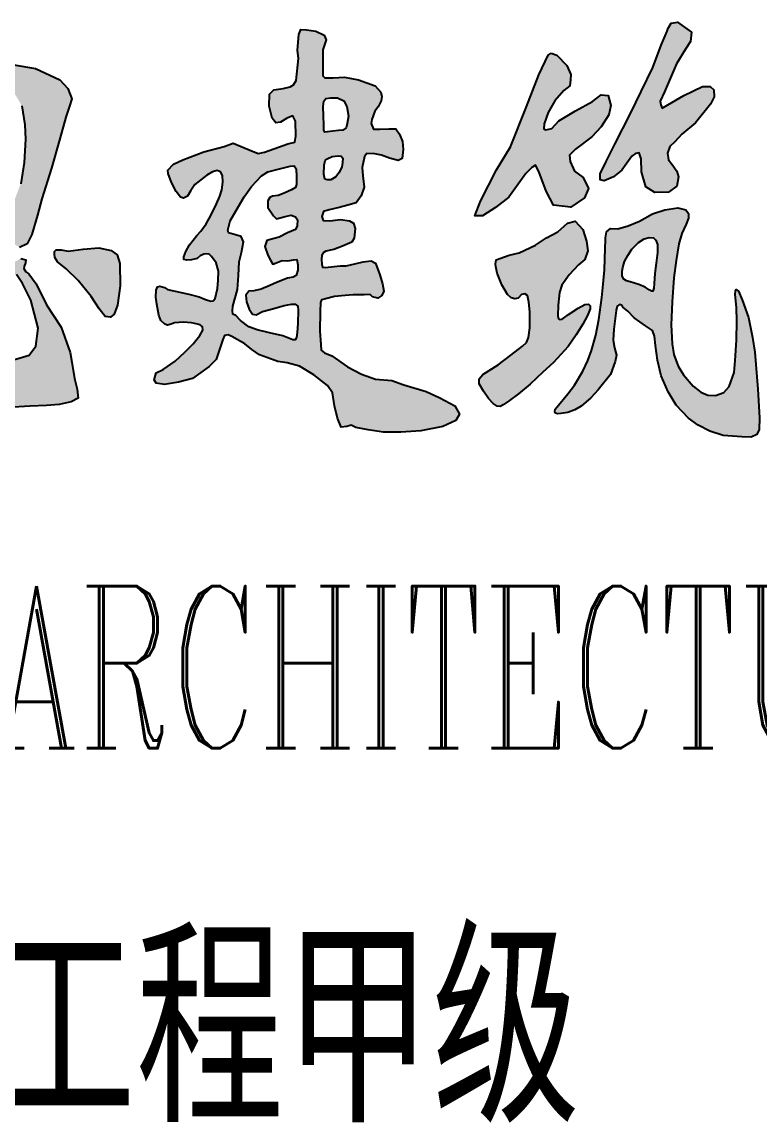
# Model space of a CAD drawing. Extents: x 367348645 to 367600945, y 521264746 to 521442946.
# Drawn here: x 367584598 to 367588187, y 521423465 to 521428821 of the extents above; entities that cross this region are included whole.
import ezdxf

# ---------------------------------------------------------------- set-up
doc = ezdxf.new("R2010")
doc.units = 0
doc.header["$LTSCALE"] = 1000
doc.header["$MEASUREMENT"] = 0
doc.layers.add('0-图框', color=4, linetype='Continuous')
doc.styles.add('chc-图签单线文字', font='romanc.shx', dxfattribs={"bigfont": 'hztxt.shx'})

# ---------------------------------------------------------------- blocks, each defined once
blk = doc.blocks.new('w1')
at = {"layer": '0-图框'}
h = blk.add_hatch(color=5, dxfattribs=at)
h.paths.add_polyline_path([(81252.4, -1285.8), (81246.6, -1275.3), (81258.3, -1257), (81288.4, -1206.6), (81310.7, -1180.4), (81323.1, -1166.7), (81325.8, -1150.3), (81291, -1132), (81275.3, -1133.9), (81266.8, -1144.4), (81265.5, -1148.3), (81250.4, -1173.2), (81229.5, -1213.1), (81200, -1256.3), (81173.1, -1295.6), (81134.5, -1350.6), (81112.9, -1381.3), (81097.8, -1403.6), (81097.8, -1414.1), (81107.6, -1416), (81131.2, -1408.8), (81151.5, -1397), (81180.2, -1367.6), (81195.4, -1365.6), (81200, -1376.7), (81201.3, -1399.7), (81211.8, -1426.5), (81234.1, -1437), (81268.8, -1436.3), (81289.7, -1425.2), (81293.7, -1408.8), (81289.7, -1398.3), (81277.3, -1386.6), (81268.1, -1378.1), (81266.2, -1366.3), (81271.4, -1354.5), (81284.5, -1346), (81302.2, -1332.2), (81336.2, -1312), (81373.6, -1278.6), (81382.8, -1265.5), (81382.1, -1253), (81372.3, -1247.2), (81353.9, -1247.2), (81306.8, -1263.5), (81266.8, -1279.9)])
h.paths.add_polyline_path([(80976.6, -1322.4), (80956.8, -1325), (80957.6, -1313.9), (80967.5, -1293.6), (80984.5, -1272.7), (81006.8, -1254.4), (81021.8, -1245.8), (81023.1, -1235.4), (81024.4, -1225.6), (81014, -1209.9), (80989.1, -1191.5), (80974.7, -1187.6), (80967.5, -1191.5), (80944.5, -1226.2), (80912.4, -1284.5), (80873.1, -1355.1), (80838.4, -1396.4), (80798.5, -1452), (80784, -1478.2), (80803, -1478.2), (80835.8, -1463.8), (80869.2, -1444.8), (80911.8, -1402.9), (80926.2, -1391.8), (80936, -1387.9), (80943.9, -1399), (80962.2, -1434.3), (80980.6, -1459.2), (81023.8, -1463.1), (81058.5, -1446.1), (81068.3, -1429.8), (81055.2, -1410.1), (81033, -1398.3), (81022.5, -1381.3), (81021.2, -1370.2), (81035.6, -1359.1), (81076.8, -1337.5), (81100.4, -1319.2), (81119.4, -1297.6), (81124, -1281.2), (81117.5, -1263.5), (81100.4, -1262.2), (81078.2, -1274), (81035.6, -1291), (80994.3, -1308.7)])
h.paths.add_polyline_path([(80963.5, -1517.5), (80935.8, -1530.9), (80895.2, -1544.7), (80870, -1548.9), (80846.8, -1554.5), (80837.1, -1557.1), (80836, -1564.8), (80836.3, -1569.2), (80839.6, -1580.8), (80851.5, -1601.8), (80865.6, -1618.9), (80875, -1625.1), (80884.4, -1626.9), (80892.3, -1625.3), (80905.7, -1615.9), (80915.5, -1621.1), (80919.3, -1632.9), (80921.6, -1649.8), (80921.3, -1678.5), (80918.3, -1696), (80913.5, -1705), (80903.1, -1711.3), (80873.9, -1727.7), (80842.3, -1744.7), (80804.4, -1762.2), (80795.1, -1769.5), (80795.1, -1778.8), (80805.7, -1791.9), (80818.2, -1804.8), (80830.1, -1813.9), (80839.6, -1818.5), (80847.7, -1819.1), (80854.5, -1816.2), (80870.7, -1808.8), (80893, -1796.5), (80922.1, -1779.2), (80954.3, -1757.9), (80980.7, -1740.4), (81017.2, -1711.7), (81037.2, -1691.4), (81054, -1671.8), (81065.5, -1656.5), (81072.2, -1644.4), (81072.4, -1639.5), (81068.1, -1636.1), (81058.8, -1636.8), (81042.3, -1643.4), (81018.1, -1654.5), (80998.6, -1665.3), (80991.1, -1661.3), (80992.3, -1638.2), (80995.9, -1615.6), (81001.6, -1602.3), (81020.1, -1583.8), (81043.2, -1565.8), (81059.2, -1556.6), (81066.4, -1541.2), (81063.3, -1523.7), (81054, -1503.1), (81035, -1487.7), (81015.5, -1491.8), (80991.3, -1507.3)])
h.paths.add_polyline_path([(81154.2, -1641.4), (81166.5, -1648.8), (81182.8, -1660.6), (81211.3, -1675.1), (81228.1, -1683.4), (81233.8, -1693.7), (81235.6, -1710.4), (81240.8, -1736.6), (81250.2, -1764.5), (81267.5, -1793.3), (81287.4, -1816.6), (81318.9, -1840), (81342.7, -1852.9), (81371.9, -1863.4), (81404.9, -1870.8), (81452.3, -1873.6), (81475, -1873.9), (81489.5, -1869.5), (81495.2, -1860.3), (81495.8, -1839.4), (81492.3, -1788.5), (81484.2, -1722.2), (81479, -1696), (81468.3, -1660), (81452.9, -1628.5), (81443.5, -1613), (81437.8, -1609.9), (81435.7, -1612.6), (81435.4, -1619.1), (81438.3, -1642.2), (81439.1, -1666.6), (81438.5, -1700.7), (81435.6, -1736.9), (81432.8, -1758.3), (81420.1, -1783.4), (81406.8, -1794.1), (81386, -1799.5), (81367, -1798.7), (81349.1, -1793.4), (81330.3, -1782.7), (81306.4, -1762.9), (81292.8, -1747.4), (81281.9, -1726.2), (81277.3, -1707.2), (81275.1, -1673.1), (81277.3, -1632.2), (81282.1, -1589.1), (81287.6, -1558.5), (81294.2, -1528.7), (81301.6, -1510), (81313, -1493.4), (81318.9, -1482.4), (81318.2, -1474.1), (81312, -1467.4), (81292, -1464.3), (81259, -1467.4), (81228.7, -1475), (81195.8, -1487.9), (81167.2, -1496.4), (81141.9, -1501.7), (81123.6, -1501.3), (81113.8, -1507), (81111.1, -1517.7), (81110.6, -1521.8), (81110.1, -1536.1), (81108.1, -1574.8), (81105.4, -1600.5), (81101.9, -1624.7), (81094.5, -1663.8), (81086.4, -1691.8), (81076.1, -1719.2), (81066.9, -1737.1), (81054.1, -1756), (81033.3, -1781.1), (81016.8, -1796.8), (80992.9, -1816.7), (80985.3, -1824), (80983.9, -1828.9), (80985.6, -1831.1), (80990.8, -1832.1), (80999.4, -1832), (81016.5, -1830.2), (81034.4, -1825.1), (81049.6, -1818.5), (81073.8, -1803.8), (81092.6, -1789.3), (81123.1, -1762.3), (81135.4, -1738.9), (81138.2, -1727.7), (81133.6, -1714.4), (81130.1, -1700.4), (81131.9, -1681), (81137.2, -1647.7), (81141.5, -1636.2), (81150.5, -1638.1)])
h.paths.add_polyline_path([(81172.7, -1596.2), (81163.5, -1594.4), (81152.7, -1590), (81152.9, -1574.6), (81158.1, -1560.2), (81166.4, -1549.2), (81176.9, -1538.3), (81193.5, -1525.9), (81207.3, -1519.7), (81220.3, -1517.2), (81235.1, -1517.6), (81241, -1529.5), (81241, -1543.8), (81237.9, -1562.8), (81234.2, -1581.5), (81233, -1599.2), (81230.6, -1613), (81225, -1613.3), (81209.9, -1606), (81194, -1601)], flags=16)
h = blk.add_hatch(color=5, dxfattribs=at)
h.paths.add_polyline_path([(80335.3, -1309.4), (80336.6, -1336), (80334.1, -1347), (80316.5, -1349.6), (80258.2, -1364.5), (80242, -1367.1), (80219.9, -1360.6), (80179.7, -1348.3), (80157, -1354.7), (80106.5, -1363.8), (80053.3, -1378.1), (80030.6, -1385.8), (80016.3, -1396.9), (80016.8, -1402.5), (80025.1, -1418.8), (80037, -1434.9), (80047.6, -1445.2), (80055.6, -1446.9), (80065.4, -1443.1), (80073.4, -1433.2), (80083.3, -1422.6), (80113.9, -1405.6), (80127.5, -1399.6), (80145.5, -1396), (80152.4, -1406.3), (80153.6, -1418.2), (80151.5, -1431.9), (80146.1, -1443.1), (80138.1, -1457.1), (80123.9, -1477.9), (80111.9, -1492.8), (80099, -1506), (80088.2, -1513.7), (80070.1, -1530.1), (80061, -1541.9), (80056.4, -1551.6), (80056.5, -1556.7), (80063.8, -1557.8), (80075, -1557.3), (80089.6, -1554.4), (80102, -1547), (80117.4, -1546), (80125.6, -1550.9), (80137.1, -1562.7), (80142.5, -1577.6), (80141.9, -1593.5), (80140.4, -1608.1), (80132.8, -1630.2), (80123.5, -1631.2), (80110.6, -1627.8), (80094.8, -1623.5), (80068.6, -1618.4), (80034.8, -1613.3), (80015.3, -1610.1), (80007.6, -1606.4), (79995.7, -1604), (79990, -1605.2), (79986.5, -1611.4), (79986.3, -1623.8), (79988.7, -1636.6), (79993.4, -1655.7), (79998.7, -1665.8), (80008.2, -1672.3), (80015.3, -1673.7), (80024.2, -1672.1), (80032.7, -1669.5), (80043.4, -1668.8), (80054.2, -1668.5), (80075.4, -1669.4), (80086.9, -1671.4), (80102, -1674.3), (80103.6, -1682.7), (80096.5, -1692.4), (80079.7, -1707.3), (80058.7, -1721.9), (80034.1, -1738.3), (80004.1, -1752.9), (79987, -1759), (79982, -1771.8), (79987, -1777.5), (80007.7, -1780), (80042.6, -1775.7), (80077.6, -1769.3), (80119.6, -1747.6), (80137.1, -1735.1), (80153.5, -1699.7), (80158.2, -1692.5), (80167.3, -1691.2), (80176, -1694.1), (80208.3, -1707.2), (80226.4, -1717.3), (80245.6, -1726.6), (80291.1, -1738.7), (80314.3, -1740.9), (80345.7, -1747.1), (80380.9, -1762.5), (80415.8, -1782), (80428.2, -1795.1), (80433.3, -1818), (80440.9, -1840.2), (80449.5, -1856.4), (80464.1, -1854.8), (80474.6, -1852.9), (80486.7, -1856.7), (80517.3, -1861.2), (80555.4, -1865), (80599.3, -1865.3), (80649.3, -1862.5), (80703.7, -1855.1), (80736.8, -1844.3), (80746, -1833.2), (80734.2, -1818.3), (80696.7, -1803.6), (80662.6, -1792.2), (80606.8, -1780.7), (80576.3, -1773), (80535.9, -1770.2), (80500.6, -1761.6), (80465.6, -1748.3), (80426.1, -1728.5), (80408, -1723.4), (80400, -1718.6), (80398.4, -1708.4), (80396.5, -1684.3), (80396.9, -1649.5), (80398.5, -1629.3), (80410.2, -1626.6), (80433.1, -1622.8), (80459.9, -1620.6), (80479.6, -1619.9), (80507, -1619.6), (80522.2, -1619.3), (80528.3, -1623.1), (80541.6, -1625.3), (80551.2, -1620.9), (80556, -1613.3), (80553.4, -1600.2), (80546.7, -1584), (80535.9, -1563.2), (80524.8, -1559.1), (80504.4, -1560.4), (80484, -1564.5), (80462.1, -1567.7), (80446.8, -1568), (80424.6, -1569.6), (80409.9, -1570.5), (80401.3, -1569.7), (80400.4, -1556.2), (80401.6, -1546.4), (80411.2, -1541.6), (80431.6, -1538.4), (80452.9, -1532.4), (80476.1, -1525.4), (80482.1, -1518.4), (80484.7, -1501.1), (80480.9, -1491.6), (80470.7, -1487.4), (80448.4, -1484.9), (80421.4, -1487.1), (80404.9, -1486.8), (80401.4, -1479.5), (80405.2, -1470.6), (80419.5, -1467.4), (80444.6, -1463.3), (80466.3, -1459.1), (80487.3, -1455), (80500, -1442.6), (80507.6, -1427.4), (80504.2, -1407.2), (80502.6, -1392), (80507.7, -1372.6), (80514, -1366.9), (80534.1, -1367.5), (80550.9, -1369.7), (80570.3, -1375.4), (80592.3, -1379.6), (80602.5, -1376.1), (80605, -1359.9), (80603.1, -1345.6), (80595.3, -1332.4), (80586.1, -1323.2), (80569.3, -1323.2), (80546, -1323.5), (80530.8, -1323.5), (80523.4, -1310.8), (80533.9, -1291.1), (80542.2, -1283.8), (80549.8, -1272.6), (80551.1, -1265), (80549.2, -1257.1), (80534.3, -1246.3), (80493, -1235.3), (80458, -1230.7), (80429.5, -1232), (80404.3, -1232), (80403.5, -1200.9), (80403.5, -1181.5), (80411.9, -1164), (80406.8, -1155.6), (80386, -1148.5), (80362.7, -1145.9), (80349, -1145.2), (80343.9, -1154.3), (80340.6, -1182.1), (80342.6, -1197), (80337.3, -1236.8), (80330.8, -1244), (80321.7, -1247.8), (80304.9, -1251.1), (80280.9, -1253), (80270.5, -1260.8), (80269.2, -1282.2), (80277, -1303.6), (80286.1, -1312), (80297.7, -1310.7), (80313.3, -1304.2), (80322.4, -1301.6), (80328.9, -1299.7)])
h.paths.add_polyline_path([(80404.6, -1283.1), (80407.4, -1269.3), (80424.2, -1267.3), (80440.4, -1267.3), (80456.4, -1272.9), (80464.2, -1283.1), (80467.6, -1300.5), (80464.7, -1313.1), (80461.8, -1321.4), (80453.8, -1325.5), (80442.9, -1325.7), (80428.8, -1327.2), (80415.5, -1328.4), (80406, -1328.7), (80406, -1316), (80405.1, -1300.3)], flags=16)
h.paths.add_polyline_path([(80427.4, -1372.1), (80442.1, -1371.1), (80453.7, -1372.4), (80453.1, -1382.8), (80451.2, -1391.7), (80444.2, -1401.3), (80436.5, -1408.8), (80420.4, -1415.1), (80409.2, -1412.6), (80406.7, -1403.7), (80406.9, -1388.1), (80410.1, -1378.1)], flags=16)
h.paths.add_polyline_path([(80332.4, -1388.8), (80336.7, -1394.6), (80338, -1408), (80338, -1426.8), (80325.2, -1432.1), (80307.2, -1437.7), (80291.7, -1442.2), (80277.5, -1443.3), (80270.8, -1445.5), (80266, -1451.6), (80266, -1463.4), (80280.5, -1478.3), (80288.2, -1483.7), (80309.6, -1479.9), (80324.4, -1477.5), (80340.7, -1481.8), (80339.2, -1501.4), (80315.3, -1509.1), (80294.4, -1516.7), (80282.1, -1519.1), (80263.3, -1522.6), (80258.8, -1533.5), (80266.3, -1549), (80273.2, -1557.6), (80278.6, -1564.8), (80285.3, -1562.9), (80301.9, -1558.4), (80316.6, -1558.9), (80330.2, -1556.8), (80339.1, -1556.3), (80341.2, -1565.9), (80341.2, -1575.3), (80336.9, -1585), (80329.7, -1587.9), (80315.2, -1590), (80288.2, -1597.3), (80271.6, -1603.1), (80249.9, -1609.6), (80231.5, -1612.5), (80218.4, -1613.3), (80211.1, -1620.5), (80212.7, -1632.4), (80219.2, -1645), (80227.7, -1654.3), (80236.8, -1655.1), (80253.1, -1649.3), (80281.2, -1644.2), (80306.7, -1638.8), (80325.4, -1636.4), (80334.8, -1636.2), (80341.5, -1639.6), (80341.7, -1647.1), (80340.9, -1670.9), (80339.9, -1687.2), (80337.4, -1700.1), (80328.9, -1700.1), (80304, -1692.8), (80270.5, -1687.8), (80239.5, -1682.1), (80218.6, -1676.8), (80197.5, -1665.6), (80186, -1656.7), (80177.3, -1653.6), (80179, -1639.6), (80190, -1609.9), (80193.2, -1585.3), (80194.8, -1560.9), (80200.4, -1544.1), (80205.5, -1525.1), (80199.3, -1515.5), (80185.2, -1512.5), (80164.3, -1508.3), (80172.3, -1487.5), (80186.8, -1468.8), (80206.6, -1444.5), (80225.6, -1425.7), (80250.5, -1406.7), (80266.3, -1400), (80295.2, -1394.6), (80322, -1389.6)], flags=16)
h = blk.add_hatch(color=5, dxfattribs=at)
h.paths.add_polyline_path([(80335.3, -1309.4), (80336.6, -1336), (80334.1, -1347), (80316.5, -1349.6), (80258.2, -1364.5), (80242, -1367.1), (80219.9, -1360.6), (80179.7, -1348.3), (80157, -1354.7), (80106.5, -1363.8), (80053.3, -1378.1), (80030.6, -1385.8), (80016.3, -1396.9), (80016.8, -1402.5), (80025.1, -1418.8), (80037, -1434.9), (80047.6, -1445.2), (80055.6, -1446.9), (80065.4, -1443.1), (80073.4, -1433.2), (80083.3, -1422.6), (80113.9, -1405.6), (80127.5, -1399.6), (80145.5, -1396), (80152.4, -1406.3), (80154.4, -1425.7), (80146.1, -1443.1), (80138.1, -1457.1), (80123.9, -1477.9), (80111.9, -1492.8), (80099, -1506), (80088.2, -1513.7), (80070.1, -1530.1), (80061, -1541.9), (80056.4, -1551.6), (80056.5, -1556.7), (80063.8, -1557.8), (80075, -1557.3), (80089.6, -1554.4), (80102, -1547), (80120.6, -1545.8), (80137.1, -1562.7), (80142.5, -1577.6), (80141.9, -1593.5), (80140.4, -1608.1), (80132.8, -1630.2), (80123.5, -1631.2), (80110.6, -1627.8), (80094.8, -1623.5), (80068.6, -1618.4), (80034.8, -1613.3), (80015.3, -1610.1), (80007.6, -1606.4), (79995.7, -1604), (79990, -1605.2), (79986.5, -1611.4), (79986.3, -1623.8), (79988.7, -1636.6), (79993.4, -1655.7), (79998.7, -1665.8), (80008.2, -1672.3), (80015.3, -1673.7), (80024.2, -1672.1), (80032.7, -1669.5), (80050.2, -1668.3), (80075.4, -1669.4), (80086.9, -1671.4), (80102, -1674.3), (80103.6, -1682.7), (80096.5, -1692.4), (80079.7, -1707.3), (80058.7, -1721.9), (80034.1, -1738.3), (80004.1, -1752.9), (79987, -1759), (79982, -1771.8), (79987, -1777.5), (80007.7, -1780), (80042.6, -1775.7), (80077.6, -1769.3), (80119.6, -1747.6), (80137.1, -1735.1), (80156.7, -1692.8), (80167.3, -1691.2), (80176, -1694.1), (80208.3, -1707.2), (80226.4, -1717.3), (80245.6, -1726.6), (80291.1, -1738.7), (80314.3, -1740.9), (80345.7, -1747.1), (80380.9, -1762.5), (80415.8, -1782), (80428.2, -1795.1), (80433.3, -1818), (80440.9, -1840.2), (80449.5, -1856.4), (80464.1, -1854.8), (80474.6, -1852.9), (80486.7, -1856.7), (80517.3, -1861.2), (80555.4, -1865), (80599.3, -1865.3), (80649.3, -1862.5), (80703.7, -1855.1), (80736.8, -1844.3), (80746, -1833.2), (80734.2, -1818.3), (80696.7, -1803.6), (80662.6, -1792.2), (80606.8, -1780.7), (80576.3, -1773), (80535.9, -1770.2), (80500.6, -1761.6), (80465.6, -1748.3), (80426.1, -1728.5), (80400.5, -1721.3), (80398.4, -1708.4), (80396.5, -1684.3), (80396.9, -1649.5), (80398.5, -1629.3), (80410.2, -1626.6), (80433.1, -1622.8), (80459.9, -1620.6), (80479.6, -1619.9), (80507, -1619.6), (80522.2, -1619.3), (80528.3, -1623.1), (80541.6, -1625.3), (80551.2, -1620.9), (80556, -1613.3), (80553.4, -1600.2), (80546.7, -1584), (80535.9, -1563.2), (80524.8, -1559.1), (80504.4, -1560.4), (80484, -1564.5), (80462.1, -1567.7), (80446.8, -1568), (80424.6, -1569.6), (80403.7, -1571), (80399.6, -1562.2), (80401.6, -1546.4), (80411.2, -1541.6), (80431.6, -1538.4), (80452.9, -1532.4), (80476.1, -1525.4), (80482.1, -1518.4), (80484.7, -1501.1), (80480.9, -1491.6), (80470.7, -1487.4), (80448.4, -1484.9), (80421.4, -1487.1), (80398.3, -1486.7), (80405.2, -1470.6), (80419.5, -1467.4), (80444.6, -1463.3), (80466.3, -1459.1), (80487.3, -1455), (80500, -1442.6), (80507.6, -1427.4), (80504.2, -1407.2), (80502.6, -1392), (80509.2, -1366.7), (80534.1, -1367.5), (80550.9, -1369.7), (80570.3, -1375.4), (80592.3, -1379.6), (80602.5, -1376.1), (80605, -1359.9), (80603.1, -1345.6), (80595.3, -1332.4), (80586.1, -1323.2), (80569.3, -1323.2), (80546, -1323.5), (80530.8, -1323.5), (80523.4, -1310.8), (80533.9, -1291.1), (80542.2, -1283.8), (80549.8, -1272.6), (80551.1, -1265), (80549.2, -1257.1), (80534.3, -1246.3), (80493, -1235.3), (80458, -1230.7), (80429.5, -1232), (80404.3, -1232), (80403.5, -1200.9), (80403.5, -1181.5), (80411.9, -1164), (80406.8, -1155.6), (80386, -1148.5), (80362.7, -1145.9), (80349, -1145.2), (80343.9, -1154.3), (80340.6, -1182.1), (80342.6, -1197), (80336.7, -1241.4), (80321.7, -1247.8), (80304.9, -1251.1), (80280.9, -1253), (80270.5, -1260.8), (80269.2, -1282.2), (80277, -1303.6), (80286.1, -1312), (80297.7, -1310.7), (80313.3, -1304.2), (80322.4, -1301.6), (80328.9, -1299.7)])
h.paths.add_polyline_path([(80405.1, -1300.3), (80404.4, -1275.7), (80411.6, -1268.8), (80424.2, -1267.3), (80440.4, -1267.3), (80456.4, -1272.9), (80464.2, -1283.1), (80467.6, -1300.5), (80462.9, -1320.8), (80453.8, -1325.5), (80442.9, -1325.7), (80428.8, -1327.2), (80409.2, -1328.9), (80406, -1325), (80406, -1316)], flags=16)
h.paths.add_polyline_path([(80448.3, -1370.6), (80454.6, -1376.2), (80451.2, -1391.7), (80439.6, -1407.6), (80420.4, -1415.1), (80409.2, -1412.6), (80406.7, -1403.7), (80407, -1380.9), (80421.9, -1372.5)], flags=16)
h.paths.add_polyline_path([(80338, -1408), (80338, -1426.8), (80325.2, -1432.1), (80307.2, -1437.7), (80291.7, -1442.2), (80277.5, -1443.3), (80270.8, -1445.5), (80266, -1451.6), (80266, -1463.4), (80280.5, -1478.3), (80288.2, -1483.7), (80309.6, -1479.9), (80331.7, -1476.3), (80343.9, -1489.3), (80335.3, -1502.7), (80315.3, -1509.1), (80294.4, -1516.7), (80282.1, -1519.1), (80263.3, -1522.6), (80258.8, -1533.5), (80266.3, -1549), (80273.2, -1557.6), (80278.6, -1564.8), (80301.9, -1558.4), (80316.6, -1558.9), (80330.2, -1556.8), (80339.1, -1556.3), (80342.6, -1572.2), (80336, -1587), (80315.2, -1590), (80288.2, -1597.3), (80271.6, -1603.1), (80249.9, -1609.6), (80231.5, -1612.5), (80218.4, -1613.3), (80211.1, -1620.5), (80212.7, -1632.4), (80219.2, -1645), (80227.7, -1654.3), (80236.8, -1655.1), (80253.1, -1649.3), (80281.2, -1644.2), (80306.7, -1638.8), (80333.3, -1635.4), (80342, -1639.9), (80340.9, -1670.9), (80339.4, -1694.3), (80333.9, -1701.5), (80304, -1692.8), (80270.5, -1687.8), (80239.5, -1682.1), (80218.6, -1676.8), (80197.5, -1665.6), (80186, -1656.7), (80177.3, -1653.6), (80179, -1639.6), (80190, -1609.9), (80193.2, -1585.3), (80194.8, -1560.9), (80200.4, -1544.1), (80205.5, -1525.1), (80199.3, -1515.5), (80185.2, -1512.5), (80164.3, -1508.3), (80172.3, -1487.5), (80186.8, -1468.8), (80206.6, -1444.5), (80225.6, -1425.7), (80250.5, -1406.7), (80266.3, -1400), (80295.2, -1394.6), (80322, -1389.6), (80336.1, -1388.5)], flags=16)
h = blk.add_hatch(color=5, dxfattribs=at)
h.paths.add_polyline_path([(79732.6, -1542.2), (79737, -1539.1), (79748.9, -1539.1), (79767, -1541.6), (79804.5, -1537.8), (79843.3, -1535.9), (79874.6, -1540.3), (79889, -1548.4), (79895.8, -1563.4), (79897.1, -1603.4), (79890.2, -1638.4), (79882.1, -1654), (79872.7, -1659.6), (79859.6, -1658.4), (79844.6, -1644.6), (79823.9, -1622.8), (79792, -1594), (79762, -1573.4), (79740.1, -1560.9), (79733.1, -1553.1), (79732.2, -1546.1)])
h.paths.add_polyline_path([(79291.4, -1261.9), (79321.5, -1247.3), (79372.9, -1238.6), (79428.3, -1228.6), (79495, -1216.6), (79577.2, -1208.6), (79630.6, -1208.6), (79685.3, -1215.2), (79745.4, -1235.2), (79766.1, -1250.6), (79775.4, -1269.3), (79770.1, -1282.6), (79760.7, -1301.9), (79745.4, -1340.6), (79724.7, -1393.3), (79700.7, -1448), (79690, -1477.4), (79676, -1511.4), (79663.9, -1528.1), (79645.2, -1534.7), (79604.5, -1517.4), (79587.2, -1501.4), (79571.2, -1498.7), (79530.4, -1508.7), (79486.4, -1518.7), (79447, -1531.4), (79428.3, -1537.4), (79422.3, -1556.7), (79420.3, -1588.4), (79423.6, -1629.8), (79437.6, -1677.8), (79459.7, -1710.5), (79505.7, -1729.1), (79571.8, -1743.2), (79621.2, -1737.1), (79669.3, -1727.1), (79686, -1711.1), (79691.3, -1679.1), (79673.3, -1629.1), (79652.6, -1599.1), (79637.2, -1583.1), (79622.6, -1584.4), (79617.2, -1587.7), (79606.5, -1597.1), (79598.5, -1605.8), (79591.9, -1613.8), (79577.2, -1627.8), (79565.8, -1635.8), (79559.8, -1640.4), (79549.8, -1642.4), (79543.1, -1646.4), (79527.1, -1645.1), (79519.8, -1639.1), (79511.7, -1632.4), (79502.4, -1615.1), (79493.7, -1587.1), (79491.7, -1575.1), (79485, -1563.7), (79485, -1556.4), (79491, -1553.7), (79501.1, -1552.4), (79510.4, -1557.1), (79514.4, -1561.1), (79523.1, -1565.7), (79529.8, -1567.1), (79544.5, -1567.1), (79557.8, -1567.7), (79566.5, -1565.7), (79584.5, -1562.4), (79597.9, -1559.7), (79615.2, -1559.7), (79635.9, -1559.7), (79648.6, -1554.4), (79660.6, -1557.1), (79659.9, -1562.4), (79656.6, -1569.1), (79655.9, -1572.4), (79660.6, -1578.4), (79668, -1581.7), (79686.6, -1599.7), (79712.7, -1637.1), (79748.7, -1677.1), (79771.4, -1722.5), (79775.5, -1739.4), (79782.8, -1768.7), (79789.5, -1788.1), (79791.5, -1804.1), (79774.1, -1810.8), (79744.1, -1815.4), (79712.7, -1817.4), (79672, -1818.1), (79615.9, -1820.8), (79542.5, -1810.1), (79486.4, -1801.4), (79441, -1775.4), (79405, -1741.4), (79386.3, -1700), (79380.3, -1642), (79374.3, -1600), (79371.6, -1567.3), (79366.9, -1556), (79358.2, -1554.6), (79350.2, -1562), (79339.6, -1583.3), (79331.5, -1624.7), (79320.9, -1668.7), (79316.2, -1714.7), (79315.5, -1739.4), (79305.5, -1756.1), (79288.8, -1766.1), (79272.8, -1763.4), (79252.8, -1756.7), (79226.7, -1738.1), (79213.4, -1731.4), (79210, -1712.7), (79215.4, -1694.7), (79233.4, -1667.4), (79260.1, -1629.3), (79300.2, -1575.3), (79326.9, -1540), (79324.4, -1535.9), (79320.2, -1527.9), (79312.7, -1519), (79312.2, -1506.9), (79319.3, -1501.3), (79333.3, -1500.4), (79345.4, -1497.1), (79355.7, -1491.9), (79359.5, -1484.5), (79353.4, -1468.6), (79338.4, -1451.3), (79316.4, -1410.8), (79306.1, -1381.9), (79289.8, -1341.2), (79281.8, -1305.3), (79282.8, -1275.4)])
h.paths.add_polyline_path([(79466.1, -1321.1), (79469.8, -1305.3), (79468.9, -1291.7), (79467.5, -1278.6), (79460.4, -1270.2), (79452, -1272.1), (79429.6, -1276.3), (79402.9, -1291.7), (79381.9, -1312.7), (79371.6, -1343.1), (79370.7, -1370.2), (79375.8, -1404.3), (79383.8, -1433.3), (79397.8, -1461.8), (79407.1, -1472.1), (79417.9, -1473), (79433.3, -1467.8), (79447.8, -1461.3), (79458.1, -1446.8), (79457.6, -1427.2), (79455.8, -1420.7), (79448.8, -1419.3), (79436.1, -1419.7), (79424.4, -1409), (79409, -1385.6), (79397.8, -1362.7), (79402.5, -1348.7), (79417.9, -1342.6), (79438.5, -1340.3), (79460.9, -1333.8)], flags=16)
h.paths.add_polyline_path([(79544.1, -1307.1), (79547.9, -1283.8), (79553, -1260.4), (79558.6, -1248.3), (79581.6, -1246.4), (79606.3, -1247.8), (79618.5, -1252.5), (79634.9, -1262.3), (79650.8, -1281.4), (79658.2, -1315.5), (79660.1, -1341.2), (79656.4, -1382.8), (79648, -1421.1), (79631.1, -1452.9), (79623.6, -1463.6), (79608.2, -1465.5), (79598.4, -1464.1), (79589.5, -1456.6), (79583.4, -1441.7), (79567.1, -1438.9), (79548.4, -1437.9), (79540.9, -1437), (79534.8, -1431.4), (79532, -1419.3), (79536.2, -1412.2), (79541.8, -1400.1), (79554.9, -1395.9), (79569.4, -1392.2), (79576.4, -1388.9), (79586.2, -1382.3), (79592.8, -1376.3), (79601.7, -1365.1), (79604, -1356.7), (79609.1, -1346.4), (79610.5, -1335.6), (79610.1, -1319.7), (79602.6, -1312.7), (79588.6, -1310.9), (79568.9, -1313.2), (79551.6, -1311.3), (79545.1, -1310.4)], flags=16)
at = {"layer": '0-图框', "color": 5}
for points in [[(81266.8, -1144.4), (81275.3, -1133.9), (81291, -1132), (81325.8, -1150.3), (81323.1, -1166.7), (81310.7, -1180.4), (81288.4, -1206.6), (81258.3, -1257), (81247.8, -1273.3), (81249.1, -1279.9), (81252.4, -1285.8), (81266.8, -1279.9), (81306.8, -1263.5), (81353.9, -1247.2), (81372.3, -1247.2), (81382.1, -1253), (81382.8, -1265.5), (81373.6, -1278.6), (81336.2, -1312), (81302.2, -1332.2), (81284.5, -1346), (81271.4, -1354.5), (81266.2, -1366.3), (81268.1, -1378.1), (81277.3, -1386.6), (81289.7, -1398.3), (81293.7, -1408.8), (81289.7, -1425.2), (81268.8, -1436.3), (81234.1, -1437), (81211.8, -1426.5), (81201.3, -1399.7), (81200, -1376.7), (81195.4, -1365.6), (81185.6, -1366.9), (81176.4, -1371.5), (81151.5, -1397), (81131.2, -1408.8), (81107.6, -1416), (81097.8, -1414.1), (81097.8, -1403.6), (81112.9, -1381.3), (81134.5, -1350.6), (81173.1, -1295.6), (81200, -1256.3), (81229.5, -1213.1), (81250.4, -1173.2), (81265.5, -1148.3)], [(80016.3, -1396.9), (80030.6, -1385.8), (80053.3, -1378.1), (80106.5, -1363.8), (80157, -1354.7), (80179.7, -1348.3), (80219.9, -1360.6), (80242, -1367.1), (80258.2, -1364.5), (80316.5, -1349.6), (80334.1, -1347), (80336.6, -1336), (80335.3, -1309.4), (80328.9, -1299.7), (80322.4, -1301.6), (80313.3, -1304.2), (80297.7, -1310.7), (80286.1, -1312), (80277, -1303.6), (80269.2, -1282.2), (80270.5, -1260.8), (80280.9, -1253), (80304.9, -1251.1), (80321.7, -1247.8), (80330.8, -1244), (80337.3, -1236.8), (80342.6, -1197), (80340.6, -1182.1), (80343.9, -1154.3), (80349, -1145.2), (80362.7, -1145.9), (80386, -1148.5), (80406.8, -1155.6), (80411.9, -1164), (80403.5, -1181.5), (80403.5, -1200.9), (80404.2, -1228.1), (80408.7, -1232), (80429.5, -1232), (80458, -1230.7), (80493, -1235.3), (80534.3, -1246.3), (80549.2, -1257.1), (80551.1, -1265), (80549.8, -1272.6), (80542.2, -1283.8), (80533.9, -1291.1), (80526, -1306), (80525, -1313.6), (80530.8, -1323.5), (80546, -1323.5), (80569.3, -1323.2), (80586.1, -1323.2), (80595.3, -1332.4), (80603.1, -1345.6), (80605, -1359.9), (80602.5, -1376.1), (80592.3, -1379.6), (80570.3, -1375.4), (80550.9, -1369.7), (80534.1, -1367.5), (80514, -1366.9), (80507.7, -1372.6), (80502.6, -1392), (80504.2, -1407.2), (80507.6, -1427.4), (80500, -1442.6), (80487.3, -1455), (80466.3, -1459.1), (80444.6, -1463.3), (80419.5, -1467.4), (80405.2, -1470.6), (80401.4, -1479.5), (80404.9, -1486.8), (80421.4, -1487.1), (80448.4, -1484.9), (80470.7, -1487.4), (80480.9, -1491.6), (80484.7, -1501.1), (80482.1, -1518.4), (80476.1, -1525.4), (80452.9, -1532.4), (80431.6, -1538.4), (80411.2, -1541.6), (80404.8, -1544.8), (80401.3, -1548.6), (80400.4, -1556.2), (80401, -1565.1), (80403.2, -1569.9), (80409.9, -1570.5), (80424.6, -1569.6), (80446.8, -1568), (80462.1, -1567.7), (80484, -1564.5), (80504.4, -1560.4), (80524.8, -1559.1), (80535.9, -1563.2), (80546.7, -1584), (80553.4, -1600.2), (80556, -1613.3), (80551.2, -1620.9), (80541.6, -1625.3), (80528.3, -1623.1), (80522.2, -1619.3), (80507, -1619.6), (80479.6, -1619.9), (80459.9, -1620.6), (80433.1, -1622.8), (80410.2, -1626.6), (80400.4, -1628.8), (80398.1, -1633.6), (80396.9, -1649.5), (80396.5, -1684.3), (80398.4, -1708.4), (80400, -1718.6), (80408, -1723.4), (80426.1, -1728.5), (80465.6, -1748.3), (80500.6, -1761.6), (80535.9, -1770.2), (80576.3, -1773), (80606.8, -1780.7), (80662.6, -1792.2), (80696.7, -1803.6), (80734.2, -1818.3), (80746, -1833.2), (80736.8, -1844.3), (80703.7, -1855.1), (80649.3, -1862.5), (80599.3, -1865.3), (80555.4, -1865), (80517.3, -1861.2), (80486.7, -1856.7), (80474.6, -1852.9), (80464.1, -1854.8), (80449.5, -1856.4), (80440.9, -1840.2), (80433.3, -1818), (80428.2, -1795.1), (80415.8, -1782), (80380.9, -1762.5), (80345.7, -1747.1), (80314.3, -1740.9), (80291.1, -1738.7), (80245.6, -1726.6), (80226.4, -1717.3), (80208.3, -1707.2), (80176, -1694.1), (80167.3, -1691.2), (80158.2, -1692.5), (80153.5, -1699.7), (80137.1, -1735.1), (80119.6, -1747.6), (80077.6, -1769.3), (80042.6, -1775.7), (80007.7, -1780), (79987, -1777.5), (79982, -1771.8), (79987, -1759), (80004.1, -1752.9), (80034.1, -1738.3), (80058.7, -1721.9), (80079.7, -1707.3), (80096.5, -1692.4), (80103.6, -1682.7), (80102.5, -1676.9), (80097.1, -1673.4), (80086.9, -1671.4), (80075.4, -1669.4), (80054.2, -1668.5), (80043.4, -1668.8), (80032.7, -1669.5), (80024.2, -1672.1), (80015.3, -1673.7), (80008.2, -1672.3), (79998.7, -1665.8), (79993.4, -1655.7), (79988.7, -1636.6), (79986.3, -1623.8), (79986.5, -1611.4), (79990, -1605.2), (79995.7, -1604), (80007.6, -1606.4), (80015.3, -1610.1), (80034.8, -1613.3), (80068.6, -1618.4), (80094.8, -1623.5), (80110.6, -1627.8), (80123.5, -1631.2), (80129.1, -1630.6), (80134.2, -1626.1), (80140.4, -1608.1), (80141.9, -1593.5), (80142.5, -1577.6), (80137.1, -1562.7), (80125.6, -1550.9), (80119.4, -1547.2), (80113.3, -1546.2), (80106.2, -1546.7), (80097.3, -1549.8), (80089.6, -1554.4), (80075, -1557.3), (80063.8, -1557.8), (80056.5, -1556.7), (80056.4, -1551.6), (80061, -1541.9), (80070.1, -1530.1), (80088.2, -1513.7), (80099, -1506), (80111.9, -1492.8), (80123.9, -1477.9), (80138.1, -1457.1), (80146.1, -1443.1), (80151.5, -1431.9), (80153.6, -1418.2), (80152.4, -1406.3), (80148.1, -1399.9), (80139.8, -1397.1), (80127.5, -1399.6), (80113.9, -1405.6), (80083.3, -1422.6), (80073.4, -1433.2), (80065.4, -1443.1), (80055.6, -1446.9), (80047.6, -1445.2), (80037, -1434.9), (80025.1, -1418.8), (80016.8, -1402.5)], [(80974.7, -1187.6), (80989.1, -1191.5), (81014, -1209.9), (81024.4, -1225.6), (81023.1, -1235.4), (81021.8, -1245.8), (81006.8, -1254.4), (80984.5, -1272.7), (80967.5, -1293.6), (80957.6, -1313.9), (80957, -1323.1), (80961.6, -1324.4), (80976.6, -1322.4), (80994.3, -1308.7), (81035.6, -1291), (81078.2, -1274), (81100.4, -1262.2), (81117.5, -1263.5), (81124, -1281.2), (81119.4, -1297.6), (81100.4, -1319.2), (81076.8, -1337.5), (81035.6, -1359.1), (81021.2, -1370.2), (81022.5, -1381.3), (81033, -1398.3), (81055.2, -1410.1), (81068.3, -1429.8), (81058.5, -1446.1), (81023.8, -1463.1), (80980.6, -1459.2), (80962.2, -1434.3), (80943.9, -1399), (80936, -1387.9), (80926.2, -1391.8), (80911.8, -1402.9), (80869.2, -1444.8), (80835.8, -1463.8), (80803, -1478.2), (80784, -1478.2), (80798.5, -1452), (80838.4, -1396.4), (80873.1, -1355.1), (80912.4, -1284.5), (80944.5, -1226.2), (80967.5, -1191.5)], [(80405.1, -1300.3), (80404.6, -1283.1), (80406.5, -1273.6), (80411.6, -1268.8), (80424.2, -1267.3), (80440.4, -1267.3), (80456.4, -1272.9), (80464.2, -1283.1), (80467.6, -1300.5), (80464.7, -1313.1), (80461.8, -1321.4), (80453.8, -1325.5), (80442.9, -1325.7), (80428.8, -1327.2), (80415.5, -1328.4), (80408.9, -1328.6), (80406, -1325), (80406, -1316)], [(80415, -1376.4), (80427.4, -1372.1), (80442.1, -1371.1), (80449.7, -1371.9), (80453.6, -1375.3), (80453.1, -1382.8), (80451.2, -1391.7), (80444.2, -1401.3), (80436.5, -1408.8), (80423.5, -1413.9), (80415, -1413.9), (80409.2, -1412.6), (80406.7, -1403.7), (80406.9, -1388.1), (80409.7, -1379.4)], [(80250.5, -1406.7), (80266.3, -1400), (80295.2, -1394.6), (80322, -1389.6), (80332.4, -1388.8), (80336.7, -1394.6), (80338, -1408), (80338, -1422.2), (80335.6, -1427.8), (80325.2, -1432.1), (80307.2, -1437.7), (80291.7, -1442.2), (80277.5, -1443.3), (80270.8, -1445.5), (80266, -1451.6), (80266, -1463.4), (80280.5, -1478.3), (80288.2, -1483.7), (80309.6, -1479.9), (80324.4, -1477.5), (80335.6, -1480.5), (80340.4, -1485.6), (80339.6, -1496), (80335.3, -1502.7), (80315.3, -1509.1), (80294.4, -1516.7), (80282.1, -1519.1), (80263.3, -1522.6), (80258.8, -1533.5), (80266.3, -1549), (80273.2, -1557.6), (80278.6, -1564.8), (80285.3, -1562.9), (80301.9, -1558.4), (80316.6, -1558.9), (80330.2, -1556.8), (80339.1, -1556.3), (80341.2, -1565.9), (80341.2, -1575.3), (80336.9, -1585), (80329.7, -1587.9), (80315.2, -1590), (80288.2, -1597.3), (80271.6, -1603.1), (80249.9, -1609.6), (80231.5, -1612.5), (80218.4, -1613.3), (80211.1, -1620.5), (80212.7, -1632.4), (80219.2, -1645), (80227.7, -1654.3), (80236.8, -1655.1), (80253.1, -1649.3), (80281.2, -1644.2), (80306.7, -1638.8), (80325.4, -1636.4), (80334.8, -1636.2), (80341.5, -1639.6), (80341.7, -1647.1), (80340.9, -1670.9), (80339.9, -1687.2), (80338.3, -1695.8), (80335, -1700.1), (80328.9, -1700.1), (80304, -1692.8), (80270.5, -1687.8), (80239.5, -1682.1), (80218.6, -1676.8), (80197.5, -1665.6), (80186, -1656.7), (80178.5, -1654.1), (80177.9, -1648.2), (80179, -1639.6), (80190, -1609.9), (80193.2, -1585.3), (80194.8, -1560.9), (80200.4, -1544.1), (80205.5, -1525.1), (80199.3, -1515.5), (80185.2, -1512.5), (80168, -1509.1), (80165.9, -1504.2), (80172.3, -1487.5), (80186.8, -1468.8), (80206.6, -1444.5), (80225.6, -1425.7)], [(81111.1, -1517.7), (81113.8, -1507), (81123.6, -1501.3), (81141.9, -1501.7), (81167.2, -1496.4), (81195.8, -1487.9), (81228.7, -1475), (81259, -1467.4), (81292, -1464.3), (81312, -1467.4), (81318.2, -1474.1), (81318.9, -1482.4), (81313, -1493.4), (81301.6, -1510), (81294.2, -1528.7), (81287.6, -1558.5), (81282.1, -1589.1), (81277.3, -1632.2), (81275.1, -1673.1), (81277.3, -1707.2), (81281.9, -1726.2), (81292.8, -1747.4), (81306.4, -1762.9), (81330.3, -1782.7), (81349.1, -1793.4), (81367, -1798.7), (81386, -1799.5), (81406.8, -1794.1), (81420.1, -1783.4), (81432.8, -1758.3), (81435.6, -1736.9), (81438.5, -1700.7), (81439.1, -1666.6), (81438.3, -1642.2), (81435.4, -1619.1), (81435.7, -1612.6), (81437.8, -1609.9), (81443.5, -1613), (81452.9, -1628.5), (81468.3, -1660), (81479, -1696), (81484.2, -1722.2), (81492.3, -1788.5), (81495.8, -1839.4), (81495.2, -1860.3), (81489.5, -1869.5), (81475, -1873.9), (81452.3, -1873.6), (81404.9, -1870.8), (81371.9, -1863.4), (81342.7, -1852.9), (81318.9, -1840), (81287.4, -1816.6), (81267.5, -1793.3), (81250.2, -1764.5), (81240.8, -1736.6), (81235.6, -1710.4), (81233.8, -1693.7), (81228.1, -1683.4), (81211.3, -1675.1), (81182.8, -1660.6), (81166.5, -1648.8), (81154.2, -1641.4), (81150.5, -1638.1), (81145.5, -1637), (81140.2, -1639.7), (81137.2, -1647.7), (81131.9, -1681), (81130.1, -1700.4), (81133.6, -1714.4), (81138.2, -1727.7), (81135.4, -1738.9), (81123.1, -1762.3), (81092.6, -1789.3), (81073.8, -1803.8), (81049.6, -1818.5), (81034.4, -1825.1), (81016.5, -1830.2), (80999.4, -1832), (80990.8, -1832.1), (80985.6, -1831.1), (80983.9, -1828.9), (80985.3, -1824), (80992.9, -1816.7), (81016.8, -1796.8), (81033.3, -1781.1), (81054.1, -1756), (81066.9, -1737.1), (81076.1, -1719.2), (81086.4, -1691.8), (81094.5, -1663.8), (81101.9, -1624.7), (81105.4, -1600.5), (81108.1, -1574.8), (81110.1, -1536.1), (81110.6, -1521.8)], [(80836, -1564.8), (80837.1, -1557.1), (80846.8, -1554.5), (80870, -1548.9), (80895.2, -1544.7), (80935.8, -1530.9), (80963.5, -1517.5), (80991.3, -1507.3), (81015.5, -1491.8), (81035, -1487.7), (81054, -1503.1), (81063.3, -1523.7), (81066.4, -1541.2), (81059.2, -1556.6), (81043.2, -1565.8), (81020.1, -1583.8), (81001.6, -1602.3), (80995.9, -1615.6), (80992.3, -1638.2), (80991.3, -1657.2), (80993.2, -1662.4), (80996.2, -1664), (81002.8, -1663), (81018.1, -1654.5), (81042.3, -1643.4), (81058.8, -1636.8), (81068.1, -1636.1), (81072.4, -1639.5), (81072.2, -1644.4), (81065.5, -1656.5), (81054, -1671.8), (81037.2, -1691.4), (81017.2, -1711.7), (80980.7, -1740.4), (80954.3, -1757.9), (80922.1, -1779.2), (80893, -1796.5), (80870.7, -1808.8), (80854.5, -1816.2), (80847.7, -1819.1), (80839.6, -1818.5), (80830.1, -1813.9), (80818.2, -1804.8), (80805.7, -1791.9), (80795.1, -1778.8), (80795.1, -1769.5), (80804.4, -1762.2), (80842.3, -1744.7), (80873.9, -1727.7), (80903.1, -1711.3), (80913.5, -1705), (80918.3, -1696), (80921.3, -1678.5), (80921.6, -1649.8), (80919.3, -1632.9), (80915.5, -1621.1), (80909.4, -1617.9), (80901.1, -1619.1), (80892.3, -1625.3), (80884.4, -1626.9), (80875, -1625.1), (80865.6, -1618.9), (80851.5, -1601.8), (80839.6, -1580.8), (80836.3, -1569.2)], [(81154.2, -1571), (81158.1, -1560.2), (81166.4, -1549.2), (81176.9, -1538.3), (81193.5, -1525.9), (81207.3, -1519.7), (81220.3, -1517.2), (81231.2, -1517.5), (81237.2, -1521.9), (81241, -1529.5), (81241, -1543.8), (81237.9, -1562.8), (81234.2, -1581.5), (81233, -1599.2), (81231.5, -1608), (81229.1, -1613.1), (81225.9, -1613.3), (81220, -1610.9), (81209.9, -1606), (81194, -1601), (81172.7, -1596.2), (81163.5, -1594.4), (81156.4, -1591.5), (81152.7, -1586.3), (81152.9, -1577.5)], [(79732.6, -1542.2), (79737, -1539.1), (79748.9, -1539.1), (79767, -1541.6), (79804.5, -1537.8), (79843.3, -1535.9), (79874.6, -1540.3), (79889, -1548.4), (79895.8, -1563.4), (79897.1, -1603.4), (79890.2, -1638.4), (79882.1, -1654), (79872.7, -1659.6), (79859.6, -1658.4), (79844.6, -1644.6), (79823.9, -1622.8), (79792, -1594), (79762, -1573.4), (79740.1, -1560.9), (79733.1, -1553.1), (79732.2, -1546.1)]]:
    blk.add_lwpolyline(points, close=True, dxfattribs=at)
for points in [[(79630.6, -1208.6), (79685.4, -1215.2), (79745.5, -1235.3), (79766.2, -1250.6), (79775.6, -1269.3), (79770.2, -1282.6), (79760.9, -1302), (79745.5, -1340.7), (79724.8, -1393.4), (79700.8, -1448.1), (79690.1, -1477.5), (79676, -1511.5), (79664, -1528.2), (79645.3, -1534.9)], [(79621.3, -1737.4), (79669.4, -1727.4), (79686.1, -1711.4), (79691.4, -1679.4), (79673.4, -1629.3), (79652.7, -1599.3), (79637.3, -1583.3)], [(79648.7, -1554.6), (79660.7, -1557.2), (79660, -1562.6), (79656.7, -1569.2), (79656, -1572.6), (79660.7, -1578.6), (79668, -1581.9), (79686.7, -1599.9), (79712.8, -1637.3), (79748.9, -1677.3), (79771.6, -1722.7), (79775.6, -1739.7), (79783, -1769), (79789.6, -1788.4), (79791.6, -1804.4), (79774.3, -1811.1), (79744.2, -1815.7), (79712.8, -1817.7), (79672.1, -1818.4), (79616, -1821.1)], [(79650.8, -1281.5), (79658.3, -1315.6), (79660.2, -1341.3), (79656.5, -1382.9), (79648, -1421.2)]]:
    blk.add_lwpolyline(points, dxfattribs=at)

msp = doc.modelspace()

# ---------------------------------------------------------------- block references
at = {"xscale": 1.943999999959487, "yscale": 2.721600000048056, "zscale": 1.944}
msp.add_blockref('w1', (367429756.155, 521431901.54), dxfattribs=at)

# ---------------------------------------------------------------- texts
at = {"layer": '0-图框', "style": 'chc-图签单线文字'}
for s, height, width, p in [('SHENZHEN DEPUS ARCHITECTURAL DESIGN CO., LTD', 789.36, 0.6, (367578031.817, 521425287.558)), ('设计资质等级：建筑工程甲级', 900, 0.8, (367577952.053, 521423467.877))]:
    msp.add_text(s, height=height, dxfattribs=dict(at, width=width)).set_placement(p)

doc.saveas('drawing.dxf')
